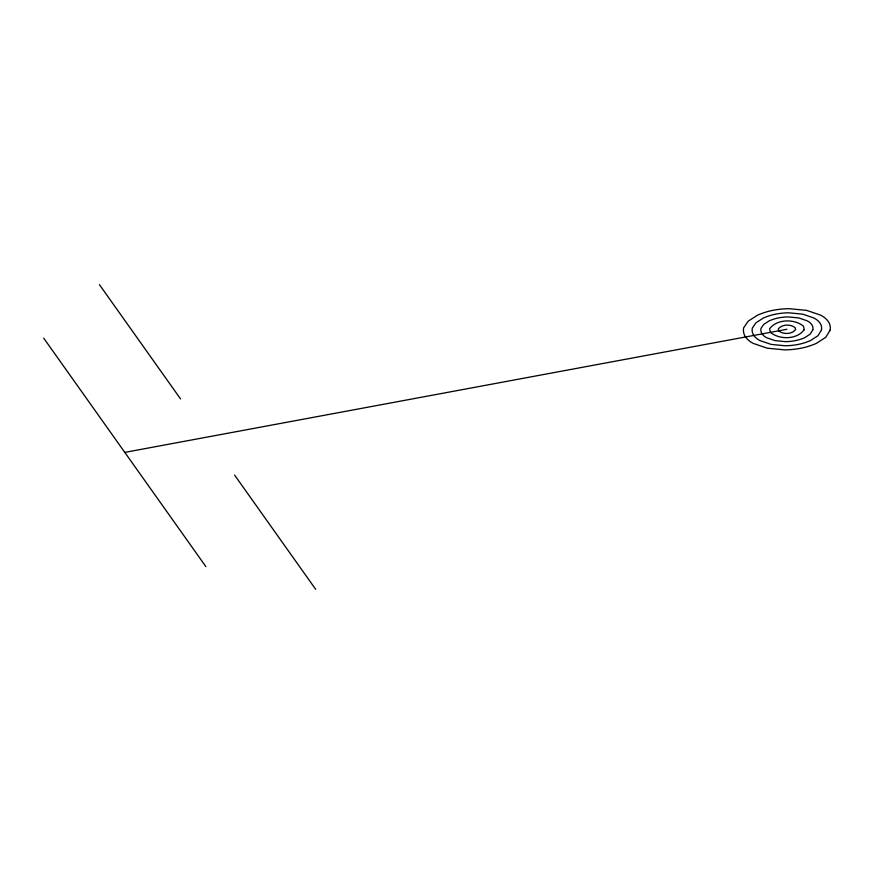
<?xml version="1.0" encoding="UTF-8"?>
<svg xmlns="http://www.w3.org/2000/svg" width="874" height="874" viewBox="0 0 874 874"><rect width="100%" height="100%" fill="white"/><g stroke="black" fill="none" stroke-linecap="round" stroke-linejoin="round"><path stroke-width="1.31" d="M124.796 452.393L786.939 329.279M99.439 284.662L180.536 398.915M234.593 475.085L315.689 589.338M43.7 338.14L205.893 566.636M795.569 329.465C792.073 334.524 783.17 334.589 778.658 330.82L778.275 328.995C781.957 324.112 790.675 323.959 795.209 327.75L795.569 329.465M804.211 329.64C797.219 339.767 779.4 339.888 770.376 332.36L769.612 328.711C776.986 318.944 794.411 318.639 803.49 326.21L804.211 329.64M812.842 329.826L810.231 334.097L804.583 337.746A24.046 12.312 -23.2 0 1 795.045 340.707A37.658 19.283 -23.2 0 1 785.431 341.636L775.107 340.631L766.727 337.768A37.658 19.283 -23.2 0 1 762.106 333.901A25.532 13.077 -23.2 0 1 760.959 328.427L763.647 324.473L769.284 320.824A24.046 12.312 -23.2 0 1 778.821 317.863A37.658 19.283 -23.2 0 1 788.435 316.934L798.76 317.939L807.139 320.802A37.658 19.283 -23.2 0 1 811.76 324.669A24.046 12.312 -23.2 0 1 812.842 329.826M821.484 330.001L817.988 335.703L810.471 340.576A32.065 16.42 -23.2 0 1 797.744 344.52A50.211 25.717 -23.2 0 1 784.928 345.743L771.174 344.411L759.998 340.587A50.211 25.717 -23.2 0 1 753.825 335.441A34.042 17.436 -23.2 0 1 752.296 328.143L755.879 322.867L763.395 317.994A32.065 16.42 -23.2 0 1 776.123 314.05A50.211 25.717 -23.2 0 1 788.938 312.826L802.693 314.159L813.88 317.983A50.211 25.717 -23.2 0 1 820.041 323.129A32.065 16.42 -23.2 0 1 821.484 330.001M830.114 330.186L825.755 337.309L816.349 343.395A40.084 20.517 -23.2 0 1 800.453 348.322A62.775 32.141 -23.2 0 1 784.437 349.862L767.23 348.191L753.257 343.416A62.775 32.141 -23.2 0 1 745.555 336.982A42.553 21.795 -23.2 0 1 743.632 327.848L748.111 321.261L757.518 315.175A40.084 20.517 -23.2 0 1 773.414 310.237A62.775 32.141 -23.2 0 1 789.441 308.708L806.636 310.379L820.61 315.153A62.775 32.141 -23.2 0 1 828.323 321.588A40.084 20.517 -23.2 0 1 830.114 330.186"/></g></svg>
